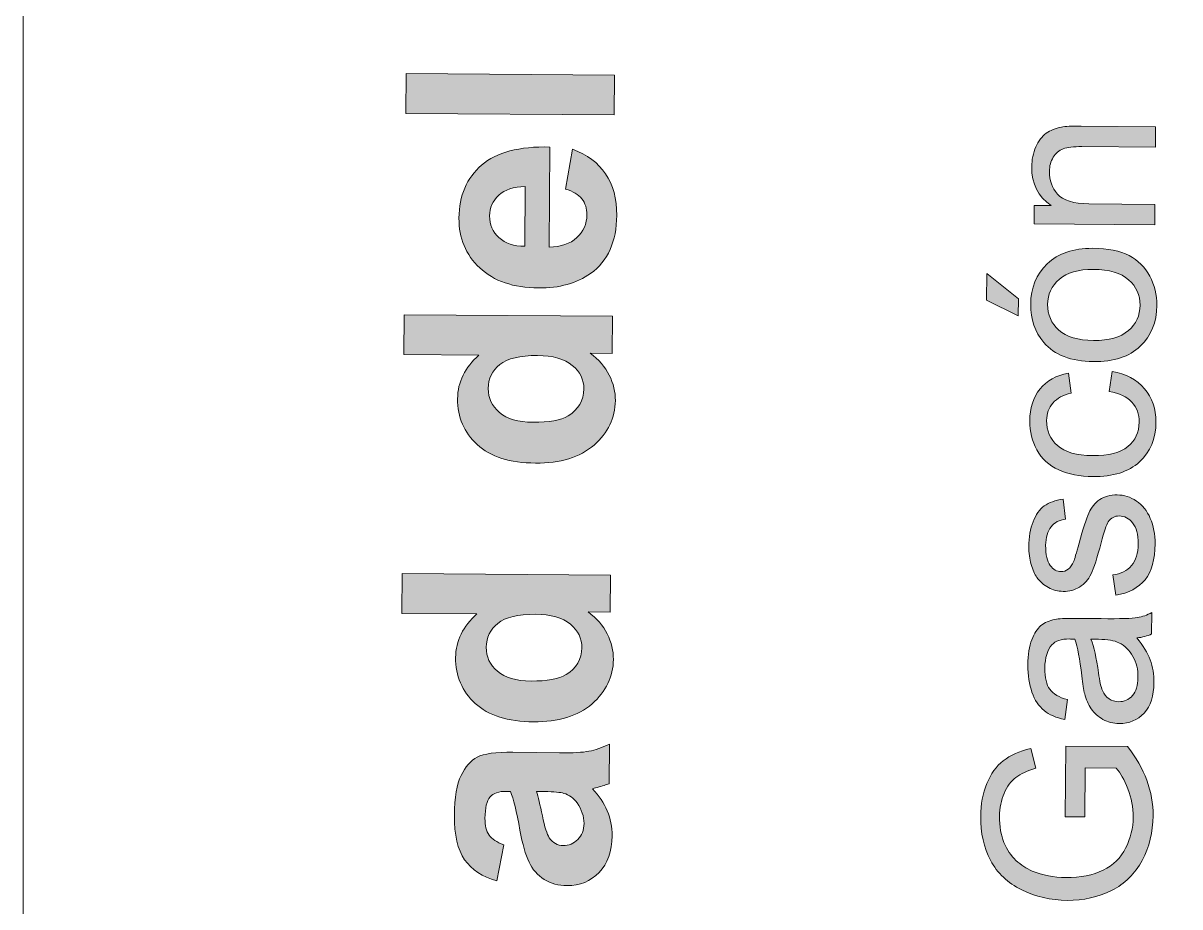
# Model space of a CAD drawing. Header units: inches. Extents: x -141 to 256, y 168 to 398.
# Drawn here: x 138.16 to 166.2, y 234.77 to 256.19 of the extents above; entities that cross this region are included whole.
import ezdxf

# ---------------------------------------------------------------- set-up
doc = ezdxf.new("R2010")
doc.units = ezdxf.units.IN
doc.header["$MEASUREMENT"] = 0
doc.layers.add('corte exterior', color=1, linetype='Continuous')
doc.layers.add('graba raster', color=2, linetype='Continuous')

msp = doc.modelspace()

# ---------------------------------------------------------------- hatches: boundary and pattern name
at = {"layer": 'graba raster', "true_color": 0x575756}
h = msp.add_hatch(color=251, dxfattribs=at)
h.dxf.hatch_style = 2
h.paths.add_polyline_path([(152.486, 253.961), (147.436, 254), (147.443, 254.968), (152.494, 254.929)])
h = msp.add_hatch(color=251, dxfattribs=at)
h.dxf.hatch_style = 2
edge = h.paths.add_edge_path()
edge.add_spline(control_points=[(165.59, 251.299), (165.59, 251.299), (162.663, 251.321), (162.663, 251.321), (162.663, 251.321), (162.666, 251.768), (162.666, 251.768), (162.666, 251.768), (163.082, 251.764), (163.082, 251.764), (162.762, 251.982), (162.604, 252.294), (162.607, 252.7), (162.609, 252.876), (162.641, 253.038), (162.706, 253.185), (162.77, 253.333), (162.854, 253.443), (162.958, 253.516), (163.061, 253.588), (163.184, 253.639), (163.326, 253.667), (163.418, 253.685), (163.579, 253.693), (163.808, 253.691), (163.808, 253.691), (165.608, 253.677), (165.608, 253.677), (165.608, 253.677), (165.604, 253.181), (165.604, 253.181), (165.604, 253.181), (163.824, 253.195), (163.824, 253.195), (163.622, 253.196), (163.471, 253.179), (163.371, 253.14), (163.27, 253.103), (163.189, 253.035), (163.129, 252.937), (163.068, 252.839), (163.038, 252.724), (163.036, 252.592), (163.035, 252.38), (163.1, 252.197), (163.233, 252.043), (163.366, 251.889), (163.621, 251.81), (163.995, 251.807), (163.995, 251.807), (165.593, 251.795), (165.593, 251.795), (165.593, 251.795), (165.59, 251.299), (165.59, 251.299)], knot_values=[0, 0, 0, 0, 1, 1, 1, 2, 2, 2, 3, 3, 3, 4, 4, 4, 5, 5, 5, 6, 6, 6, 7, 7, 7, 8, 8, 8, 9, 9, 9, 10, 10, 10, 11, 11, 11, 12, 12, 12, 13, 13, 13, 14, 14, 14, 15, 15, 15, 16, 16, 16, 17, 17, 17, 18, 18, 18, 18], degree=3, periodic=1)
h = msp.add_hatch(color=251, dxfattribs=at)
h.dxf.hatch_style = 2
edge = h.paths.add_edge_path()
edge.add_spline(control_points=[(151.308, 252.165), (151.308, 252.165), (151.477, 253.128), (151.477, 253.128), (151.83, 253.002), (152.098, 252.804), (152.28, 252.535), (152.463, 252.266), (152.553, 251.93), (152.55, 251.528), (152.545, 250.892), (152.334, 250.423), (151.916, 250.12), (151.581, 249.882), (151.16, 249.764), (150.652, 249.768), (150.046, 249.773), (149.572, 249.935), (149.231, 250.255), (148.89, 250.574), (148.721, 250.976), (148.726, 251.461), (148.73, 252.005), (148.913, 252.433), (149.275, 252.745), (149.636, 253.057), (150.188, 253.203), (150.93, 253.184), (150.93, 253.184), (150.911, 250.759), (150.911, 250.759), (151.198, 250.763), (151.422, 250.84), (151.583, 250.988), (151.744, 251.136), (151.825, 251.321), (151.826, 251.544), (151.827, 251.696), (151.787, 251.824), (151.705, 251.927), (151.624, 252.032), (151.491, 252.111), (151.308, 252.165)], knot_values=[0, 0, 0, 0, 1, 1, 1, 2, 2, 2, 3, 3, 3, 4, 4, 4, 5, 5, 5, 6, 6, 6, 7, 7, 7, 8, 8, 8, 9, 9, 9, 10, 10, 10, 11, 11, 11, 12, 12, 12, 13, 13, 13, 14, 14, 14, 14], degree=3, periodic=1)
edge = h.paths.add_edge_path()
edge.add_spline(control_points=[(150.33, 252.227), (150.05, 252.223), (149.836, 252.152), (149.689, 252.015), (149.542, 251.879), (149.468, 251.712), (149.467, 251.514), (149.465, 251.303), (149.541, 251.128), (149.693, 250.989), (149.846, 250.85), (150.055, 250.78), (150.319, 250.781), (150.319, 250.781), (150.33, 252.227), (150.33, 252.227)], knot_values=[0, 0, 0, 0, 1, 1, 1, 2, 2, 2, 3, 3, 3, 4, 4, 4, 5, 5, 5, 5], degree=3, periodic=1)
h = msp.add_hatch(color=251, dxfattribs=at)
h.dxf.hatch_style = 2
edge = h.paths.add_edge_path()
edge.add_spline(control_points=[(164.101, 247.986), (163.559, 247.99), (163.158, 248.144), (162.9, 248.447), (162.685, 248.701), (162.579, 249.008), (162.582, 249.37), (162.585, 249.773), (162.719, 250.1), (162.985, 250.354), (163.251, 250.607), (163.616, 250.732), (164.08, 250.729), (164.457, 250.726), (164.753, 250.667), (164.968, 250.552), (165.183, 250.437), (165.35, 250.272), (165.467, 250.055), (165.585, 249.838), (165.643, 249.602), (165.641, 249.347), (165.637, 248.937), (165.504, 248.607), (165.239, 248.356), (164.974, 248.106), (164.595, 247.982), (164.101, 247.986)], knot_values=[0, 0, 0, 0, 1, 1, 1, 2, 2, 2, 3, 3, 3, 4, 4, 4, 5, 5, 5, 6, 6, 6, 7, 7, 7, 8, 8, 8, 9, 9, 9, 9], degree=3, periodic=1)
edge = h.paths.add_edge_path()
edge.add_spline(control_points=[(164.105, 248.496), (164.48, 248.493), (164.761, 248.573), (164.949, 248.735), (165.137, 248.897), (165.231, 249.102), (165.233, 249.35), (165.235, 249.596), (165.143, 249.802), (164.957, 249.967), (164.771, 250.132), (164.486, 250.216), (164.102, 250.219), (163.74, 250.221), (163.464, 250.141), (163.277, 249.978), (163.089, 249.815), (162.995, 249.611), (162.993, 249.367), (162.991, 249.119), (163.082, 248.913), (163.266, 248.748), (163.45, 248.583), (163.73, 248.499), (164.105, 248.496)], knot_values=[0, 0, 0, 0, 1, 1, 1, 2, 2, 2, 3, 3, 3, 4, 4, 4, 5, 5, 5, 6, 6, 6, 7, 7, 7, 8, 8, 8, 8], degree=3, periodic=1)
h.paths.add_polyline_path([(162.282, 249.097), (161.513, 249.469), (161.518, 250.12), (162.285, 249.508)])
h = msp.add_hatch(color=251, dxfattribs=at)
h.dxf.hatch_style = 2
edge = h.paths.add_edge_path()
edge.add_spline(control_points=[(152.449, 249.083), (152.449, 249.083), (152.442, 248.184), (152.442, 248.184), (152.442, 248.184), (151.905, 248.188), (151.905, 248.188), (152.113, 248.037), (152.267, 247.86), (152.368, 247.656), (152.468, 247.452), (152.518, 247.246), (152.516, 247.04), (152.513, 246.619), (152.341, 246.26), (152, 245.963), (151.659, 245.666), (151.185, 245.52), (150.579, 245.525), (149.958, 245.529), (149.489, 245.679), (149.168, 245.973), (148.847, 246.267), (148.689, 246.637), (148.692, 247.082), (148.695, 247.491), (148.868, 247.844), (149.21, 248.14), (149.21, 248.14), (147.391, 248.153), (147.391, 248.153), (147.391, 248.153), (147.399, 249.121), (147.399, 249.121), (147.399, 249.121), (152.449, 249.083), (152.449, 249.083)], knot_values=[0, 0, 0, 0, 1, 1, 1, 2, 2, 2, 3, 3, 3, 4, 4, 4, 5, 5, 5, 6, 6, 6, 7, 7, 7, 8, 8, 8, 9, 9, 9, 10, 10, 10, 11, 11, 11, 12, 12, 12, 12], degree=3, periodic=1)
edge = h.paths.add_edge_path()
edge.add_spline(control_points=[(150.52, 246.514), (150.911, 246.511), (151.194, 246.563), (151.369, 246.669), (151.623, 246.824), (151.751, 247.041), (151.753, 247.321), (151.755, 247.543), (151.662, 247.734), (151.473, 247.891), (151.285, 248.049), (151.003, 248.129), (150.626, 248.132), (150.206, 248.135), (149.903, 248.062), (149.716, 247.912), (149.53, 247.762), (149.436, 247.568), (149.434, 247.332), (149.433, 247.102), (149.522, 246.909), (149.705, 246.752), (149.886, 246.596), (150.158, 246.517), (150.52, 246.514)], knot_values=[0, 0, 0, 0, 1, 1, 1, 2, 2, 2, 3, 3, 3, 4, 4, 4, 5, 5, 5, 6, 6, 6, 7, 7, 7, 8, 8, 8, 8], degree=3, periodic=1)
h = msp.add_hatch(color=251, dxfattribs=at)
h.dxf.hatch_style = 2
edge = h.paths.add_edge_path()
edge.add_spline(control_points=[(164.486, 247.256), (164.486, 247.256), (164.554, 247.743), (164.554, 247.743), (164.89, 247.687), (165.152, 247.549), (165.34, 247.328), (165.529, 247.107), (165.621, 246.836), (165.619, 246.517), (165.615, 246.116), (165.482, 245.795), (165.219, 245.554), (164.955, 245.312), (164.579, 245.194), (164.091, 245.197), (163.774, 245.2), (163.498, 245.254), (163.262, 245.361), (163.026, 245.467), (162.85, 245.628), (162.733, 245.843), (162.615, 246.057), (162.558, 246.291), (162.56, 246.542), (162.562, 246.86), (162.645, 247.119), (162.808, 247.321), (162.97, 247.521), (163.199, 247.649), (163.495, 247.704), (163.495, 247.704), (163.566, 247.221), (163.566, 247.221), (163.369, 247.177), (163.22, 247.097), (163.12, 246.981), (163.021, 246.865), (162.97, 246.724), (162.969, 246.559), (162.967, 246.309), (163.054, 246.105), (163.232, 245.948), (163.41, 245.79), (163.693, 245.71), (164.081, 245.707), (164.474, 245.704), (164.76, 245.777), (164.94, 245.926), (165.119, 246.075), (165.21, 246.271), (165.212, 246.514), (165.213, 246.709), (165.155, 246.872), (165.036, 247.003), (164.917, 247.134), (164.734, 247.219), (164.486, 247.256)], knot_values=[0, 0, 0, 0, 1, 1, 1, 2, 2, 2, 3, 3, 3, 4, 4, 4, 5, 5, 5, 6, 6, 6, 7, 7, 7, 8, 8, 8, 9, 9, 9, 10, 10, 10, 11, 11, 11, 12, 12, 12, 13, 13, 13, 14, 14, 14, 15, 15, 15, 16, 16, 16, 17, 17, 17, 18, 18, 18, 19, 19, 19, 19], degree=3, periodic=1)
h = msp.add_hatch(color=251, dxfattribs=at)
h.dxf.hatch_style = 2
edge = h.paths.add_edge_path()
edge.add_spline(control_points=[(164.647, 242.324), (164.647, 242.324), (164.574, 242.815), (164.574, 242.815), (164.771, 242.841), (164.922, 242.917), (165.028, 243.042), (165.133, 243.167), (165.187, 243.342), (165.189, 243.568), (165.191, 243.796), (165.145, 243.965), (165.053, 244.076), (164.962, 244.187), (164.853, 244.243), (164.728, 244.244), (164.616, 244.245), (164.527, 244.197), (164.463, 244.1), (164.418, 244.032), (164.36, 243.864), (164.29, 243.594), (164.196, 243.231), (164.114, 242.98), (164.046, 242.839), (163.978, 242.7), (163.885, 242.593), (163.766, 242.522), (163.647, 242.45), (163.515, 242.415), (163.372, 242.416), (163.242, 242.417), (163.121, 242.448), (163.01, 242.509), (162.9, 242.569), (162.808, 242.651), (162.735, 242.754), (162.679, 242.832), (162.632, 242.937), (162.593, 243.071), (162.554, 243.204), (162.535, 243.347), (162.537, 243.5), (162.538, 243.73), (162.573, 243.931), (162.641, 244.104), (162.708, 244.277), (162.799, 244.405), (162.912, 244.487), (163.026, 244.568), (163.178, 244.624), (163.367, 244.654), (163.367, 244.654), (163.43, 244.169), (163.43, 244.169), (163.279, 244.148), (163.16, 244.085), (163.076, 243.98), (162.99, 243.875), (162.947, 243.726), (162.945, 243.533), (162.943, 243.305), (162.98, 243.142), (163.054, 243.044), (163.129, 242.946), (163.217, 242.897), (163.318, 242.896), (163.383, 242.895), (163.441, 242.915), (163.492, 242.955), (163.546, 242.995), (163.59, 243.058), (163.626, 243.145), (163.644, 243.194), (163.688, 243.34), (163.756, 243.582), (163.852, 243.932), (163.931, 244.176), (163.992, 244.314), (164.053, 244.453), (164.14, 244.561), (164.255, 244.639), (164.37, 244.717), (164.511, 244.756), (164.68, 244.754), (164.846, 244.753), (165.001, 244.704), (165.146, 244.606), (165.292, 244.508), (165.403, 244.369), (165.482, 244.186), (165.561, 244.004), (165.599, 243.798), (165.597, 243.568), (165.594, 243.187), (165.513, 242.898), (165.354, 242.7), (165.194, 242.502), (164.958, 242.376), (164.647, 242.324)], knot_values=[0, 0, 0, 0, 1, 1, 1, 2, 2, 2, 3, 3, 3, 4, 4, 4, 5, 5, 5, 6, 6, 6, 7, 7, 7, 8, 8, 8, 9, 9, 9, 10, 10, 10, 11, 11, 11, 12, 12, 12, 13, 13, 13, 14, 14, 14, 15, 15, 15, 16, 16, 16, 17, 17, 17, 18, 18, 18, 19, 19, 19, 20, 20, 20, 21, 21, 21, 22, 22, 22, 23, 23, 23, 24, 24, 24, 25, 25, 25, 26, 26, 26, 27, 27, 27, 28, 28, 28, 29, 29, 29, 30, 30, 30, 31, 31, 31, 32, 32, 32, 33, 33, 33, 33], degree=3, periodic=1)
h = msp.add_hatch(color=251, dxfattribs=at)
h.dxf.hatch_style = 2
edge = h.paths.add_edge_path()
edge.add_spline(control_points=[(152.401, 242.813), (152.401, 242.813), (152.394, 241.914), (152.394, 241.914), (152.394, 241.914), (151.857, 241.918), (151.857, 241.918), (152.065, 241.767), (152.219, 241.59), (152.319, 241.386), (152.42, 241.182), (152.47, 240.976), (152.468, 240.77), (152.465, 240.349), (152.293, 239.991), (151.951, 239.693), (151.611, 239.396), (151.137, 239.25), (150.531, 239.255), (149.911, 239.259), (149.44, 239.409), (149.12, 239.703), (148.8, 239.997), (148.641, 240.367), (148.644, 240.813), (148.647, 241.221), (148.82, 241.574), (149.162, 241.87), (149.162, 241.87), (147.343, 241.883), (147.343, 241.883), (147.343, 241.883), (147.351, 242.851), (147.351, 242.851), (147.351, 242.851), (152.401, 242.813), (152.401, 242.813)], knot_values=[0, 0, 0, 0, 1, 1, 1, 2, 2, 2, 3, 3, 3, 4, 4, 4, 5, 5, 5, 6, 6, 6, 7, 7, 7, 8, 8, 8, 9, 9, 9, 10, 10, 10, 11, 11, 11, 12, 12, 12, 12], degree=3, periodic=1)
edge = h.paths.add_edge_path()
edge.add_spline(control_points=[(150.473, 240.244), (150.863, 240.241), (151.146, 240.293), (151.321, 240.399), (151.575, 240.554), (151.703, 240.771), (151.705, 241.051), (151.707, 241.273), (151.613, 241.464), (151.425, 241.621), (151.238, 241.779), (150.954, 241.859), (150.578, 241.862), (150.158, 241.866), (149.854, 241.792), (149.669, 241.642), (149.482, 241.492), (149.389, 241.298), (149.387, 241.062), (149.385, 240.832), (149.475, 240.639), (149.656, 240.483), (149.838, 240.327), (150.11, 240.247), (150.473, 240.244)], knot_values=[0, 0, 0, 0, 1, 1, 1, 2, 2, 2, 3, 3, 3, 4, 4, 4, 5, 5, 5, 6, 6, 6, 7, 7, 7, 8, 8, 8, 8], degree=3, periodic=1)
h = msp.add_hatch(color=251, dxfattribs=at)
h.dxf.hatch_style = 2
edge = h.paths.add_edge_path()
edge.add_spline(control_points=[(165.152, 241.289), (165.307, 241.104), (165.416, 240.926), (165.479, 240.756), (165.542, 240.585), (165.573, 240.403), (165.571, 240.208), (165.569, 239.886), (165.489, 239.64), (165.33, 239.468), (165.172, 239.297), (164.97, 239.212), (164.726, 239.214), (164.583, 239.215), (164.452, 239.248), (164.334, 239.315), (164.216, 239.381), (164.122, 239.467), (164.051, 239.573), (163.98, 239.679), (163.927, 239.799), (163.891, 239.931), (163.866, 240.029), (163.842, 240.176), (163.82, 240.373), (163.775, 240.774), (163.72, 241.069), (163.655, 241.259), (163.588, 241.261), (163.545, 241.263), (163.526, 241.263), (163.324, 241.264), (163.181, 241.218), (163.098, 241.125), (162.985, 240.999), (162.928, 240.811), (162.925, 240.562), (162.924, 240.328), (162.963, 240.156), (163.045, 240.044), (163.125, 239.932), (163.269, 239.849), (163.477, 239.794), (163.477, 239.794), (163.407, 239.309), (163.407, 239.309), (163.2, 239.355), (163.032, 239.428), (162.906, 239.531), (162.779, 239.633), (162.681, 239.78), (162.614, 239.971), (162.546, 240.163), (162.514, 240.384), (162.515, 240.636), (162.517, 240.886), (162.548, 241.089), (162.608, 241.245), (162.668, 241.4), (162.743, 241.515), (162.832, 241.587), (162.922, 241.66), (163.035, 241.711), (163.171, 241.739), (163.256, 241.755), (163.409, 241.762), (163.63, 241.761), (163.63, 241.761), (164.291, 241.756), (164.291, 241.756), (164.752, 241.752), (165.044, 241.761), (165.166, 241.781), (165.288, 241.801), (165.406, 241.842), (165.518, 241.904), (165.518, 241.904), (165.514, 241.385), (165.514, 241.385), (165.411, 241.335), (165.29, 241.303), (165.152, 241.289)], knot_values=[0, 0, 0, 0, 1, 1, 1, 2, 2, 2, 3, 3, 3, 4, 4, 4, 5, 5, 5, 6, 6, 6, 7, 7, 7, 8, 8, 8, 9, 9, 9, 10, 10, 10, 11, 11, 11, 12, 12, 12, 13, 13, 13, 14, 14, 14, 15, 15, 15, 16, 16, 16, 17, 17, 17, 18, 18, 18, 19, 19, 19, 20, 20, 20, 21, 21, 21, 22, 22, 22, 23, 23, 23, 24, 24, 24, 25, 25, 25, 26, 26, 26, 27, 27, 27, 27], degree=3, periodic=1)
edge = h.paths.add_edge_path()
edge.add_spline(control_points=[(164.044, 241.256), (164.116, 241.075), (164.176, 240.805), (164.225, 240.444), (164.253, 240.24), (164.285, 240.096), (164.321, 240.011), (164.357, 239.926), (164.41, 239.86), (164.481, 239.814), (164.552, 239.767), (164.63, 239.744), (164.716, 239.744), (164.849, 239.742), (164.959, 239.791), (165.048, 239.891), (165.137, 239.99), (165.182, 240.137), (165.183, 240.33), (165.185, 240.521), (165.145, 240.691), (165.062, 240.84), (164.979, 240.99), (164.866, 241.1), (164.721, 241.171), (164.61, 241.225), (164.444, 241.253), (164.226, 241.255), (164.226, 241.255), (164.044, 241.256), (164.044, 241.256)], knot_values=[0, 0, 0, 0, 1, 1, 1, 2, 2, 2, 3, 3, 3, 4, 4, 4, 5, 5, 5, 6, 6, 6, 7, 7, 7, 8, 8, 8, 9, 9, 9, 10, 10, 10, 10], degree=3, periodic=1)
h = msp.add_hatch(color=251, dxfattribs=at)
h.dxf.hatch_style = 2
edge = h.paths.add_edge_path()
edge.add_spline(control_points=[(149.809, 236.277), (149.809, 236.277), (149.643, 235.4), (149.643, 235.4), (149.29, 235.501), (149.03, 235.673), (148.862, 235.915), (148.693, 236.158), (148.611, 236.517), (148.615, 236.992), (148.618, 237.424), (148.671, 237.745), (148.775, 237.956), (148.879, 238.166), (149.01, 238.314), (149.168, 238.399), (149.326, 238.484), (149.615, 238.524), (150.035, 238.522), (150.035, 238.522), (151.165, 238.503), (151.165, 238.503), (151.487, 238.5), (151.724, 238.514), (151.877, 238.544), (152.031, 238.574), (152.194, 238.631), (152.37, 238.714), (152.37, 238.714), (152.363, 237.756), (152.363, 237.756), (152.298, 237.732), (152.202, 237.701), (152.075, 237.665), (152.018, 237.65), (151.98, 237.639), (151.961, 237.632), (152.121, 237.465), (152.24, 237.287), (152.319, 237.098), (152.399, 236.91), (152.437, 236.708), (152.436, 236.495), (152.433, 236.118), (152.328, 235.822), (152.122, 235.606), (151.916, 235.391), (151.657, 235.285), (151.345, 235.287), (151.138, 235.288), (150.954, 235.339), (150.793, 235.439), (150.632, 235.539), (150.509, 235.678), (150.424, 235.857), (150.339, 236.036), (150.266, 236.293), (150.204, 236.628), (150.123, 237.081), (150.046, 237.396), (149.974, 237.571), (149.974, 237.571), (149.878, 237.571), (149.878, 237.571), (149.692, 237.573), (149.558, 237.528), (149.479, 237.436), (149.399, 237.345), (149.358, 237.172), (149.356, 236.917), (149.355, 236.745), (149.387, 236.61), (149.454, 236.513), (149.521, 236.417), (149.639, 236.338), (149.809, 236.277)], knot_values=[0, 0, 0, 0, 1, 1, 1, 2, 2, 2, 3, 3, 3, 4, 4, 4, 5, 5, 5, 6, 6, 6, 7, 7, 7, 8, 8, 8, 9, 9, 9, 10, 10, 10, 11, 11, 11, 12, 12, 12, 13, 13, 13, 14, 14, 14, 15, 15, 15, 16, 16, 16, 17, 17, 17, 18, 18, 18, 19, 19, 19, 20, 20, 20, 21, 21, 21, 22, 22, 22, 23, 23, 23, 24, 24, 24, 25, 25, 25, 25], degree=3, periodic=1)
edge = h.paths.add_edge_path()
edge.add_spline(control_points=[(150.604, 237.566), (150.644, 237.441), (150.692, 237.245), (150.748, 236.976), (150.804, 236.706), (150.858, 236.531), (150.912, 236.447), (151.001, 236.321), (151.114, 236.256), (151.252, 236.256), (151.387, 236.255), (151.505, 236.304), (151.605, 236.404), (151.704, 236.505), (151.754, 236.633), (151.756, 236.789), (151.757, 236.964), (151.701, 237.13), (151.588, 237.29), (151.501, 237.407), (151.395, 237.486), (151.269, 237.523), (151.187, 237.549), (151.03, 237.563), (150.797, 237.565), (150.797, 237.565), (150.604, 237.566), (150.604, 237.566)], knot_values=[0, 0, 0, 0, 1, 1, 1, 2, 2, 2, 3, 3, 3, 4, 4, 4, 5, 5, 5, 6, 6, 6, 7, 7, 7, 8, 8, 8, 9, 9, 9, 9], degree=3, periodic=1)
h = msp.add_hatch(color=251, dxfattribs=at)
h.dxf.hatch_style = 2
edge = h.paths.add_edge_path()
edge.add_spline(control_points=[(163.895, 236.952), (163.895, 236.952), (163.421, 236.956), (163.421, 236.956), (163.421, 236.956), (163.431, 238.667), (163.431, 238.667), (163.431, 238.667), (164.931, 238.656), (164.931, 238.656), (165.138, 238.392), (165.294, 238.119), (165.397, 237.839), (165.5, 237.559), (165.551, 237.272), (165.549, 236.978), (165.545, 236.582), (165.458, 236.222), (165.286, 235.899), (165.113, 235.575), (164.866, 235.333), (164.543, 235.169), (164.22, 235.007), (163.86, 234.927), (163.464, 234.93), (163.07, 234.933), (162.704, 235.018), (162.364, 235.185), (162.025, 235.352), (161.773, 235.59), (161.61, 235.9), (161.448, 236.21), (161.367, 236.566), (161.37, 236.968), (161.372, 237.26), (161.422, 237.524), (161.518, 237.759), (161.615, 237.995), (161.748, 238.179), (161.918, 238.312), (162.088, 238.444), (162.309, 238.545), (162.582, 238.613), (162.582, 238.613), (162.71, 238.129), (162.71, 238.129), (162.504, 238.07), (162.342, 237.996), (162.223, 237.907), (162.106, 237.818), (162.01, 237.69), (161.938, 237.523), (161.866, 237.356), (161.829, 237.171), (161.828, 236.967), (161.826, 236.723), (161.862, 236.511), (161.935, 236.333), (162.008, 236.154), (162.104, 236.009), (162.225, 235.899), (162.345, 235.789), (162.478, 235.703), (162.622, 235.641), (162.872, 235.537), (163.142, 235.483), (163.434, 235.481), (163.794, 235.478), (164.096, 235.538), (164.34, 235.66), (164.583, 235.782), (164.764, 235.961), (164.884, 236.197), (165.004, 236.433), (165.064, 236.685), (165.067, 236.951), (165.068, 237.182), (165.026, 237.409), (164.938, 237.63), (164.851, 237.851), (164.757, 238.019), (164.657, 238.134), (164.657, 238.134), (163.905, 238.139), (163.905, 238.139), (163.905, 238.139), (163.895, 236.952), (163.895, 236.952)], knot_values=[0, 0, 0, 0, 1, 1, 1, 2, 2, 2, 3, 3, 3, 4, 4, 4, 5, 5, 5, 6, 6, 6, 7, 7, 7, 8, 8, 8, 9, 9, 9, 10, 10, 10, 11, 11, 11, 12, 12, 12, 13, 13, 13, 14, 14, 14, 15, 15, 15, 16, 16, 16, 17, 17, 17, 18, 18, 18, 19, 19, 19, 20, 20, 20, 21, 21, 21, 22, 22, 22, 23, 23, 23, 24, 24, 24, 25, 25, 25, 26, 26, 26, 27, 27, 27, 28, 28, 28, 29, 29, 29, 29], degree=3, periodic=1)

# ---------------------------------------------------------------- linework, layer by layer
at = {"layer": 'corte exterior', "lineweight": 0}
msp.add_lwpolyline([(193.66, 360.057), (193.66, 360.921), (193.66, 380.248), (193.66, 384.25), (183.164, 384.25), (180.158, 384.25), (169.446, 384.25), (168.943, 384.25), (167.423, 384.25), (152.164, 384.25), (149.158, 384.25), (144.472, 384.25), (142.953, 384.25), (142.198, 384.25), (138.162, 384.25), (138.162, 168.249), (142.198, 168.249), (149.158, 168.249), (169.445, 168.249), (180.158, 168.249), (193.66, 168.249), (193.66, 168.748), (193.66, 360.057), (193.66, 360.057)], dxfattribs=at)
at = {"layer": 'graba raster', "lineweight": 0}
for points in [[(152.486, 253.961), (147.436, 254), (147.443, 254.968), (152.494, 254.929), (152.486, 253.961)], [(162.282, 249.097), (161.513, 249.469), (161.518, 250.12), (162.285, 249.508), (162.282, 249.097)]]:
    msp.add_lwpolyline(points, dxfattribs=at)
for points, knots in [([(165.59, 251.299), (165.59, 251.299), (162.663, 251.321), (162.663, 251.321), (162.663, 251.321), (162.666, 251.768), (162.666, 251.768), (162.666, 251.768), (163.082, 251.764), (163.082, 251.764), (162.762, 251.982), (162.604, 252.294), (162.607, 252.7), (162.609, 252.876), (162.641, 253.038), (162.706, 253.185), (162.77, 253.333), (162.854, 253.443), (162.958, 253.516), (163.061, 253.588), (163.184, 253.639), (163.326, 253.667), (163.418, 253.685), (163.579, 253.693), (163.808, 253.691), (163.808, 253.691), (165.608, 253.677), (165.608, 253.677), (165.608, 253.677), (165.604, 253.181), (165.604, 253.181), (165.604, 253.181), (163.824, 253.195), (163.824, 253.195), (163.622, 253.196), (163.471, 253.179), (163.371, 253.14), (163.27, 253.103), (163.189, 253.035), (163.129, 252.937), (163.068, 252.839), (163.038, 252.724), (163.036, 252.592), (163.035, 252.38), (163.1, 252.197), (163.233, 252.043), (163.366, 251.889), (163.621, 251.81), (163.995, 251.807), (163.995, 251.807), (165.593, 251.795), (165.593, 251.795), (165.593, 251.795), (165.59, 251.299), (165.59, 251.299)], [0, 0, 0, 0, 1, 1, 1, 2, 2, 2, 3, 3, 3, 4, 4, 4, 5, 5, 5, 6, 6, 6, 7, 7, 7, 8, 8, 8, 9, 9, 9, 10, 10, 10, 11, 11, 11, 12, 12, 12, 13, 13, 13, 14, 14, 14, 15, 15, 15, 16, 16, 16, 17, 17, 17, 18, 18, 18, 18]), ([(151.308, 252.165), (151.308, 252.165), (151.477, 253.128), (151.477, 253.128), (151.83, 253.002), (152.098, 252.804), (152.28, 252.535), (152.463, 252.266), (152.553, 251.93), (152.55, 251.528), (152.545, 250.892), (152.334, 250.423), (151.916, 250.12), (151.581, 249.882), (151.16, 249.764), (150.652, 249.768), (150.046, 249.773), (149.572, 249.935), (149.231, 250.255), (148.89, 250.574), (148.721, 250.976), (148.726, 251.461), (148.73, 252.005), (148.913, 252.433), (149.275, 252.745), (149.636, 253.057), (150.188, 253.203), (150.93, 253.184), (150.93, 253.184), (150.911, 250.759), (150.911, 250.759), (151.198, 250.763), (151.422, 250.84), (151.583, 250.988), (151.744, 251.136), (151.825, 251.321), (151.826, 251.544), (151.827, 251.696), (151.787, 251.824), (151.705, 251.927), (151.624, 252.032), (151.491, 252.111), (151.308, 252.165)], [0, 0, 0, 0, 1, 1, 1, 2, 2, 2, 3, 3, 3, 4, 4, 4, 5, 5, 5, 6, 6, 6, 7, 7, 7, 8, 8, 8, 9, 9, 9, 10, 10, 10, 11, 11, 11, 12, 12, 12, 13, 13, 13, 14, 14, 14, 14]), ([(150.33, 252.227), (150.05, 252.223), (149.836, 252.152), (149.689, 252.015), (149.542, 251.879), (149.468, 251.712), (149.467, 251.514), (149.465, 251.303), (149.541, 251.128), (149.693, 250.989), (149.846, 250.85), (150.055, 250.78), (150.319, 250.781), (150.319, 250.781), (150.33, 252.227), (150.33, 252.227)], [0, 0, 0, 0, 1, 1, 1, 2, 2, 2, 3, 3, 3, 4, 4, 4, 5, 5, 5, 5]), ([(164.101, 247.986), (163.559, 247.99), (163.158, 248.144), (162.9, 248.447), (162.685, 248.701), (162.579, 249.008), (162.582, 249.37), (162.585, 249.773), (162.719, 250.1), (162.985, 250.354), (163.251, 250.607), (163.616, 250.732), (164.08, 250.729), (164.457, 250.726), (164.753, 250.667), (164.968, 250.552), (165.183, 250.437), (165.35, 250.272), (165.467, 250.055), (165.585, 249.838), (165.643, 249.602), (165.641, 249.347), (165.637, 248.937), (165.504, 248.607), (165.239, 248.356), (164.974, 248.106), (164.595, 247.982), (164.101, 247.986)], [0, 0, 0, 0, 1, 1, 1, 2, 2, 2, 3, 3, 3, 4, 4, 4, 5, 5, 5, 6, 6, 6, 7, 7, 7, 8, 8, 8, 9, 9, 9, 9]), ([(164.105, 248.496), (164.48, 248.493), (164.761, 248.573), (164.949, 248.735), (165.137, 248.897), (165.231, 249.102), (165.233, 249.35), (165.235, 249.596), (165.143, 249.802), (164.957, 249.967), (164.771, 250.132), (164.486, 250.216), (164.102, 250.219), (163.74, 250.221), (163.464, 250.141), (163.277, 249.978), (163.089, 249.815), (162.995, 249.611), (162.993, 249.367), (162.991, 249.119), (163.082, 248.913), (163.266, 248.748), (163.45, 248.583), (163.73, 248.499), (164.105, 248.496)], [0, 0, 0, 0, 1, 1, 1, 2, 2, 2, 3, 3, 3, 4, 4, 4, 5, 5, 5, 6, 6, 6, 7, 7, 7, 8, 8, 8, 8]), ([(152.449, 249.083), (152.449, 249.083), (152.442, 248.184), (152.442, 248.184), (152.442, 248.184), (151.905, 248.188), (151.905, 248.188), (152.113, 248.037), (152.267, 247.86), (152.368, 247.656), (152.468, 247.452), (152.518, 247.246), (152.516, 247.04), (152.513, 246.619), (152.341, 246.26), (152, 245.963), (151.659, 245.666), (151.185, 245.52), (150.579, 245.525), (149.958, 245.529), (149.489, 245.679), (149.168, 245.973), (148.847, 246.267), (148.689, 246.637), (148.692, 247.082), (148.695, 247.491), (148.868, 247.844), (149.21, 248.14), (149.21, 248.14), (147.391, 248.153), (147.391, 248.153), (147.391, 248.153), (147.399, 249.121), (147.399, 249.121), (147.399, 249.121), (152.449, 249.083), (152.449, 249.083)], [0, 0, 0, 0, 1, 1, 1, 2, 2, 2, 3, 3, 3, 4, 4, 4, 5, 5, 5, 6, 6, 6, 7, 7, 7, 8, 8, 8, 9, 9, 9, 10, 10, 10, 11, 11, 11, 12, 12, 12, 12]), ([(150.52, 246.514), (150.911, 246.511), (151.194, 246.563), (151.369, 246.669), (151.623, 246.824), (151.751, 247.041), (151.753, 247.321), (151.755, 247.543), (151.662, 247.734), (151.473, 247.891), (151.285, 248.049), (151.003, 248.129), (150.626, 248.132), (150.206, 248.135), (149.903, 248.062), (149.716, 247.912), (149.53, 247.762), (149.436, 247.568), (149.434, 247.332), (149.433, 247.102), (149.522, 246.909), (149.705, 246.752), (149.886, 246.596), (150.158, 246.517), (150.52, 246.514)], [0, 0, 0, 0, 1, 1, 1, 2, 2, 2, 3, 3, 3, 4, 4, 4, 5, 5, 5, 6, 6, 6, 7, 7, 7, 8, 8, 8, 8]), ([(164.486, 247.256), (164.486, 247.256), (164.554, 247.743), (164.554, 247.743), (164.89, 247.687), (165.152, 247.549), (165.34, 247.328), (165.529, 247.107), (165.621, 246.836), (165.619, 246.517), (165.615, 246.116), (165.482, 245.795), (165.219, 245.554), (164.955, 245.312), (164.579, 245.194), (164.091, 245.197), (163.774, 245.2), (163.498, 245.254), (163.262, 245.361), (163.026, 245.467), (162.85, 245.628), (162.733, 245.843), (162.615, 246.057), (162.558, 246.291), (162.56, 246.542), (162.562, 246.86), (162.645, 247.119), (162.808, 247.321), (162.97, 247.521), (163.199, 247.649), (163.495, 247.704), (163.495, 247.704), (163.566, 247.221), (163.566, 247.221), (163.369, 247.177), (163.22, 247.097), (163.12, 246.981), (163.021, 246.865), (162.97, 246.724), (162.969, 246.559), (162.967, 246.309), (163.054, 246.105), (163.232, 245.948), (163.41, 245.79), (163.693, 245.71), (164.081, 245.707), (164.474, 245.704), (164.76, 245.777), (164.94, 245.926), (165.119, 246.075), (165.21, 246.271), (165.212, 246.514), (165.213, 246.709), (165.155, 246.872), (165.036, 247.003), (164.917, 247.134), (164.734, 247.219), (164.486, 247.256)], [0, 0, 0, 0, 1, 1, 1, 2, 2, 2, 3, 3, 3, 4, 4, 4, 5, 5, 5, 6, 6, 6, 7, 7, 7, 8, 8, 8, 9, 9, 9, 10, 10, 10, 11, 11, 11, 12, 12, 12, 13, 13, 13, 14, 14, 14, 15, 15, 15, 16, 16, 16, 17, 17, 17, 18, 18, 18, 19, 19, 19, 19]), ([(164.647, 242.324), (164.647, 242.324), (164.574, 242.815), (164.574, 242.815), (164.771, 242.841), (164.922, 242.917), (165.028, 243.042), (165.133, 243.167), (165.187, 243.342), (165.189, 243.568), (165.191, 243.796), (165.145, 243.965), (165.053, 244.076), (164.962, 244.187), (164.853, 244.243), (164.728, 244.244), (164.616, 244.245), (164.527, 244.197), (164.463, 244.1), (164.418, 244.032), (164.36, 243.864), (164.29, 243.594), (164.196, 243.231), (164.114, 242.98), (164.046, 242.839), (163.978, 242.7), (163.885, 242.593), (163.766, 242.522), (163.647, 242.45), (163.515, 242.415), (163.372, 242.416), (163.242, 242.417), (163.121, 242.448), (163.01, 242.509), (162.9, 242.569), (162.808, 242.651), (162.735, 242.754), (162.679, 242.832), (162.632, 242.937), (162.593, 243.071), (162.554, 243.204), (162.535, 243.347), (162.537, 243.5), (162.538, 243.73), (162.573, 243.931), (162.641, 244.104), (162.708, 244.277), (162.799, 244.405), (162.912, 244.487), (163.026, 244.568), (163.178, 244.624), (163.367, 244.654), (163.367, 244.654), (163.43, 244.169), (163.43, 244.169), (163.279, 244.148), (163.16, 244.085), (163.076, 243.98), (162.99, 243.875), (162.947, 243.726), (162.945, 243.533), (162.943, 243.305), (162.98, 243.142), (163.054, 243.044), (163.129, 242.946), (163.217, 242.897), (163.318, 242.896), (163.383, 242.895), (163.441, 242.915), (163.492, 242.955), (163.546, 242.995), (163.59, 243.058), (163.626, 243.145), (163.644, 243.194), (163.688, 243.34), (163.756, 243.582), (163.852, 243.932), (163.931, 244.176), (163.992, 244.314), (164.053, 244.453), (164.14, 244.561), (164.255, 244.639), (164.37, 244.717), (164.511, 244.756), (164.68, 244.754), (164.846, 244.753), (165.001, 244.704), (165.146, 244.606), (165.292, 244.508), (165.403, 244.369), (165.482, 244.186), (165.561, 244.004), (165.599, 243.798), (165.597, 243.568), (165.594, 243.187), (165.513, 242.898), (165.354, 242.7), (165.194, 242.502), (164.958, 242.376), (164.647, 242.324)], [0, 0, 0, 0, 1, 1, 1, 2, 2, 2, 3, 3, 3, 4, 4, 4, 5, 5, 5, 6, 6, 6, 7, 7, 7, 8, 8, 8, 9, 9, 9, 10, 10, 10, 11, 11, 11, 12, 12, 12, 13, 13, 13, 14, 14, 14, 15, 15, 15, 16, 16, 16, 17, 17, 17, 18, 18, 18, 19, 19, 19, 20, 20, 20, 21, 21, 21, 22, 22, 22, 23, 23, 23, 24, 24, 24, 25, 25, 25, 26, 26, 26, 27, 27, 27, 28, 28, 28, 29, 29, 29, 30, 30, 30, 31, 31, 31, 32, 32, 32, 33, 33, 33, 33]), ([(152.401, 242.813), (152.401, 242.813), (152.394, 241.914), (152.394, 241.914), (152.394, 241.914), (151.857, 241.918), (151.857, 241.918), (152.065, 241.767), (152.219, 241.59), (152.319, 241.386), (152.42, 241.182), (152.47, 240.976), (152.468, 240.77), (152.465, 240.349), (152.293, 239.991), (151.951, 239.693), (151.611, 239.396), (151.137, 239.25), (150.531, 239.255), (149.911, 239.259), (149.44, 239.409), (149.12, 239.703), (148.8, 239.997), (148.641, 240.367), (148.644, 240.813), (148.647, 241.221), (148.82, 241.574), (149.162, 241.87), (149.162, 241.87), (147.343, 241.883), (147.343, 241.883), (147.343, 241.883), (147.351, 242.851), (147.351, 242.851), (147.351, 242.851), (152.401, 242.813), (152.401, 242.813)], [0, 0, 0, 0, 1, 1, 1, 2, 2, 2, 3, 3, 3, 4, 4, 4, 5, 5, 5, 6, 6, 6, 7, 7, 7, 8, 8, 8, 9, 9, 9, 10, 10, 10, 11, 11, 11, 12, 12, 12, 12]), ([(150.473, 240.244), (150.863, 240.241), (151.146, 240.293), (151.321, 240.399), (151.575, 240.554), (151.703, 240.771), (151.705, 241.051), (151.707, 241.273), (151.613, 241.464), (151.425, 241.621), (151.238, 241.779), (150.954, 241.859), (150.578, 241.862), (150.158, 241.866), (149.854, 241.792), (149.669, 241.642), (149.482, 241.492), (149.389, 241.298), (149.387, 241.062), (149.385, 240.832), (149.475, 240.639), (149.656, 240.483), (149.838, 240.327), (150.11, 240.247), (150.473, 240.244)], [0, 0, 0, 0, 1, 1, 1, 2, 2, 2, 3, 3, 3, 4, 4, 4, 5, 5, 5, 6, 6, 6, 7, 7, 7, 8, 8, 8, 8]), ([(165.152, 241.289), (165.307, 241.104), (165.416, 240.926), (165.479, 240.756), (165.542, 240.585), (165.573, 240.403), (165.571, 240.208), (165.569, 239.886), (165.489, 239.64), (165.33, 239.468), (165.172, 239.297), (164.97, 239.212), (164.726, 239.214), (164.583, 239.215), (164.452, 239.248), (164.334, 239.315), (164.216, 239.381), (164.122, 239.467), (164.051, 239.573), (163.98, 239.679), (163.927, 239.799), (163.891, 239.931), (163.866, 240.029), (163.842, 240.176), (163.82, 240.373), (163.775, 240.774), (163.72, 241.069), (163.655, 241.259), (163.588, 241.261), (163.545, 241.263), (163.526, 241.263), (163.324, 241.264), (163.181, 241.218), (163.098, 241.125), (162.985, 240.999), (162.928, 240.811), (162.925, 240.562), (162.924, 240.328), (162.963, 240.156), (163.045, 240.044), (163.125, 239.932), (163.269, 239.849), (163.477, 239.794), (163.477, 239.794), (163.407, 239.309), (163.407, 239.309), (163.2, 239.355), (163.032, 239.428), (162.906, 239.531), (162.779, 239.633), (162.681, 239.78), (162.614, 239.971), (162.546, 240.163), (162.514, 240.384), (162.515, 240.636), (162.517, 240.886), (162.548, 241.089), (162.608, 241.245), (162.668, 241.4), (162.743, 241.515), (162.832, 241.587), (162.922, 241.66), (163.035, 241.711), (163.171, 241.739), (163.256, 241.755), (163.409, 241.762), (163.63, 241.761), (163.63, 241.761), (164.291, 241.756), (164.291, 241.756), (164.752, 241.752), (165.044, 241.761), (165.166, 241.781), (165.288, 241.801), (165.406, 241.842), (165.518, 241.904), (165.518, 241.904), (165.514, 241.385), (165.514, 241.385), (165.411, 241.335), (165.29, 241.303), (165.152, 241.289)], [0, 0, 0, 0, 1, 1, 1, 2, 2, 2, 3, 3, 3, 4, 4, 4, 5, 5, 5, 6, 6, 6, 7, 7, 7, 8, 8, 8, 9, 9, 9, 10, 10, 10, 11, 11, 11, 12, 12, 12, 13, 13, 13, 14, 14, 14, 15, 15, 15, 16, 16, 16, 17, 17, 17, 18, 18, 18, 19, 19, 19, 20, 20, 20, 21, 21, 21, 22, 22, 22, 23, 23, 23, 24, 24, 24, 25, 25, 25, 26, 26, 26, 27, 27, 27, 27]), ([(164.044, 241.256), (164.116, 241.075), (164.176, 240.805), (164.225, 240.444), (164.253, 240.24), (164.285, 240.096), (164.321, 240.011), (164.357, 239.926), (164.41, 239.86), (164.481, 239.814), (164.552, 239.767), (164.63, 239.744), (164.716, 239.744), (164.849, 239.742), (164.959, 239.791), (165.048, 239.891), (165.137, 239.99), (165.182, 240.137), (165.183, 240.33), (165.185, 240.521), (165.145, 240.691), (165.062, 240.84), (164.979, 240.99), (164.866, 241.1), (164.721, 241.171), (164.61, 241.225), (164.444, 241.253), (164.226, 241.255), (164.226, 241.255), (164.044, 241.256), (164.044, 241.256)], [0, 0, 0, 0, 1, 1, 1, 2, 2, 2, 3, 3, 3, 4, 4, 4, 5, 5, 5, 6, 6, 6, 7, 7, 7, 8, 8, 8, 9, 9, 9, 10, 10, 10, 10]), ([(149.809, 236.277), (149.809, 236.277), (149.643, 235.4), (149.643, 235.4), (149.29, 235.501), (149.03, 235.673), (148.862, 235.915), (148.693, 236.158), (148.611, 236.517), (148.615, 236.992), (148.618, 237.424), (148.671, 237.745), (148.775, 237.956), (148.879, 238.166), (149.01, 238.314), (149.168, 238.399), (149.326, 238.484), (149.615, 238.524), (150.035, 238.522), (150.035, 238.522), (151.165, 238.503), (151.165, 238.503), (151.487, 238.5), (151.724, 238.514), (151.877, 238.544), (152.031, 238.574), (152.194, 238.631), (152.37, 238.714), (152.37, 238.714), (152.363, 237.756), (152.363, 237.756), (152.298, 237.732), (152.202, 237.701), (152.075, 237.665), (152.018, 237.65), (151.98, 237.639), (151.961, 237.632), (152.121, 237.465), (152.24, 237.287), (152.319, 237.098), (152.399, 236.91), (152.437, 236.708), (152.436, 236.495), (152.433, 236.118), (152.328, 235.822), (152.122, 235.606), (151.916, 235.391), (151.657, 235.285), (151.345, 235.287), (151.138, 235.288), (150.954, 235.339), (150.793, 235.439), (150.632, 235.539), (150.509, 235.678), (150.424, 235.857), (150.339, 236.036), (150.266, 236.293), (150.204, 236.628), (150.123, 237.081), (150.046, 237.396), (149.974, 237.571), (149.974, 237.571), (149.878, 237.571), (149.878, 237.571), (149.692, 237.573), (149.558, 237.528), (149.479, 237.436), (149.399, 237.345), (149.358, 237.172), (149.356, 236.917), (149.355, 236.745), (149.387, 236.61), (149.454, 236.513), (149.521, 236.417), (149.639, 236.338), (149.809, 236.277)], [0, 0, 0, 0, 1, 1, 1, 2, 2, 2, 3, 3, 3, 4, 4, 4, 5, 5, 5, 6, 6, 6, 7, 7, 7, 8, 8, 8, 9, 9, 9, 10, 10, 10, 11, 11, 11, 12, 12, 12, 13, 13, 13, 14, 14, 14, 15, 15, 15, 16, 16, 16, 17, 17, 17, 18, 18, 18, 19, 19, 19, 20, 20, 20, 21, 21, 21, 22, 22, 22, 23, 23, 23, 24, 24, 24, 25, 25, 25, 25]), ([(163.895, 236.952), (163.895, 236.952), (163.421, 236.956), (163.421, 236.956), (163.421, 236.956), (163.431, 238.667), (163.431, 238.667), (163.431, 238.667), (164.931, 238.656), (164.931, 238.656), (165.138, 238.392), (165.294, 238.119), (165.397, 237.839), (165.5, 237.559), (165.551, 237.272), (165.549, 236.978), (165.545, 236.582), (165.458, 236.222), (165.286, 235.899), (165.113, 235.575), (164.866, 235.333), (164.543, 235.169), (164.22, 235.007), (163.86, 234.927), (163.464, 234.93), (163.07, 234.933), (162.704, 235.018), (162.364, 235.185), (162.025, 235.352), (161.773, 235.59), (161.61, 235.9), (161.448, 236.21), (161.367, 236.566), (161.37, 236.968), (161.372, 237.26), (161.422, 237.524), (161.518, 237.759), (161.615, 237.995), (161.748, 238.179), (161.918, 238.312), (162.088, 238.444), (162.309, 238.545), (162.582, 238.613), (162.582, 238.613), (162.71, 238.129), (162.71, 238.129), (162.504, 238.07), (162.342, 237.996), (162.223, 237.907), (162.106, 237.818), (162.01, 237.69), (161.938, 237.523), (161.866, 237.356), (161.829, 237.171), (161.828, 236.967), (161.826, 236.723), (161.862, 236.511), (161.935, 236.333), (162.008, 236.154), (162.104, 236.009), (162.225, 235.899), (162.345, 235.789), (162.478, 235.703), (162.622, 235.641), (162.872, 235.537), (163.142, 235.483), (163.434, 235.481), (163.794, 235.478), (164.096, 235.538), (164.34, 235.66), (164.583, 235.782), (164.764, 235.961), (164.884, 236.197), (165.004, 236.433), (165.064, 236.685), (165.067, 236.951), (165.068, 237.182), (165.026, 237.409), (164.938, 237.63), (164.851, 237.851), (164.757, 238.019), (164.657, 238.134), (164.657, 238.134), (163.905, 238.139), (163.905, 238.139), (163.905, 238.139), (163.895, 236.952), (163.895, 236.952)], [0, 0, 0, 0, 1, 1, 1, 2, 2, 2, 3, 3, 3, 4, 4, 4, 5, 5, 5, 6, 6, 6, 7, 7, 7, 8, 8, 8, 9, 9, 9, 10, 10, 10, 11, 11, 11, 12, 12, 12, 13, 13, 13, 14, 14, 14, 15, 15, 15, 16, 16, 16, 17, 17, 17, 18, 18, 18, 19, 19, 19, 20, 20, 20, 21, 21, 21, 22, 22, 22, 23, 23, 23, 24, 24, 24, 25, 25, 25, 26, 26, 26, 27, 27, 27, 28, 28, 28, 29, 29, 29, 29]), ([(150.604, 237.566), (150.644, 237.441), (150.692, 237.245), (150.748, 236.976), (150.804, 236.706), (150.858, 236.531), (150.912, 236.447), (151.001, 236.321), (151.114, 236.256), (151.252, 236.256), (151.387, 236.255), (151.505, 236.304), (151.605, 236.404), (151.704, 236.505), (151.754, 236.633), (151.756, 236.789), (151.757, 236.964), (151.701, 237.13), (151.588, 237.29), (151.501, 237.407), (151.395, 237.486), (151.269, 237.523), (151.187, 237.549), (151.03, 237.563), (150.797, 237.565), (150.797, 237.565), (150.604, 237.566), (150.604, 237.566)], [0, 0, 0, 0, 1, 1, 1, 2, 2, 2, 3, 3, 3, 4, 4, 4, 5, 5, 5, 6, 6, 6, 7, 7, 7, 8, 8, 8, 9, 9, 9, 9])]:
    msp.add_open_spline(points, degree=3, knots=knots, dxfattribs=at)

doc.saveas('drawing.dxf')
